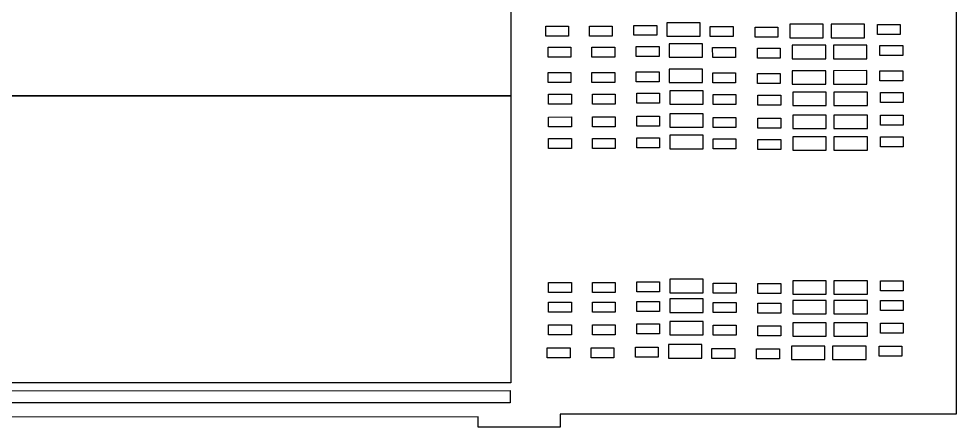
# Model space of a CAD drawing. Header units: millimetres. Extents: x 3191 to 879702, y -27549 to 222194.
# Drawn here: x 642829 to 645019, y 19175 to 20131 of the extents above; entities that cross this region are included whole.
import ezdxf

# ---------------------------------------------------------------- set-up
doc = ezdxf.new("R2010")
doc.units = ezdxf.units.MM
doc.header["$MEASUREMENT"] = 0
doc.layers.add('Krumbuster', color=112, linetype='Continuous')

msp = doc.modelspace()

# ---------------------------------------------------------------- linework, layer by layer
at = {"layer": 'Krumbuster'}
msp.add_lwpolyline([(645011.74308, 19207.41864), (644093.84606, 19207.24738), (644093.85164, 19177.35202), (643902.40994, 19177.3163), (643902.40547, 19201.26291), (640769.82408, 19200.67843), (640769.82894, 19174.59726), (640577.72173, 19174.56142), (640577.29472, 21463.1136), (644059.5418, 21463.76333), (644059.48926, 21745.39558), (644119.21171, 21745.40672), (644119.2266, 21665.60023), (644674.3676, 21665.70381), (644674.35201, 21749.28951), (644737.17053, 21749.30123), (644737.22822, 21440.14145), (644764.24229, 21408.72312), (645018.32312, 21408.77053), (645018.73385, 19207.41994), (645011.74308, 19207.41864)], dxfattribs=at)
for points in [[(640673.74628, 19950.63397), (640673.70397, 20177.38613), (643978.08, 20178.00267), (643978.12231, 19951.25051)], [(644059.88482, 20090.58305), (644059.88047, 20113.92312), (644113.214, 20113.93307), (644113.21836, 20090.593)], [(644162.09586, 20090.60212), (644162.0915, 20113.94219), (644215.42504, 20113.95214), (644215.4294, 20090.61207)], [(644265.68969, 20092.30109), (644265.68534, 20115.64117), (644319.01887, 20115.65112), (644319.02323, 20092.31104)], [(644420.82378, 20090.23048), (644420.81792, 20121.61886), (644342.72156, 20121.60429), (644342.72741, 20090.21591)], [(644444.19784, 20089.54665), (644444.19348, 20112.88673), (644497.52702, 20112.89668), (644497.53137, 20089.5566)], [(644548.78762, 20088.16646), (644548.78326, 20111.50654), (644602.1168, 20111.51649), (644602.12115, 20088.17641)], [(644708.20978, 20086.7965), (644708.20393, 20118.18488), (644630.10756, 20118.17031), (644630.11342, 20086.78193)], [(644804.437, 20086.81446), (644804.43114, 20118.20284), (644726.33478, 20118.18826), (644726.34064, 20086.79989)], [(644834.77712, 20094.49517), (644834.77277, 20117.83524), (644888.1063, 20117.84519), (644888.11066, 20094.50512)], [(644065.4843, 20041.39613), (644065.47994, 20064.73621), (644118.81348, 20064.74616), (644118.81783, 20041.40608)], [(644167.69534, 20041.4152), (644167.69098, 20064.75528), (644221.02452, 20064.76523), (644221.02887, 20041.42515)], [(644271.28917, 20043.11418), (644271.28481, 20066.45425), (644324.61835, 20066.46421), (644324.6227, 20043.12413)], [(644426.42325, 20041.04357), (644426.4174, 20072.43194), (644348.32103, 20072.41737), (644348.32689, 20041.02899)], [(644449.79731, 20040.35974), (644449.79296, 20063.69982), (644503.12649, 20063.70977), (644503.13085, 20040.36969)], [(644554.38709, 20038.97955), (644554.38274, 20062.31963), (644607.71628, 20062.32958), (644607.72063, 20038.9895)], [(644713.80926, 20037.60959), (644713.8034, 20068.99797), (644635.70704, 20068.9834), (644635.7129, 20037.59502)], [(644810.03648, 20037.62754), (644810.03062, 20069.01592), (644731.93426, 20069.00135), (644731.94012, 20037.61297)], [(644840.3766, 20045.30825), (644840.37224, 20068.64833), (644893.70578, 20068.65828), (644893.71013, 20045.3182)], [(644065.49535, 19982.15363), (644065.491, 20005.49371), (644118.82453, 20005.50366), (644118.82889, 19982.16358)], [(644167.70639, 19982.1727), (644167.70203, 20005.51278), (644221.03557, 20005.52273), (644221.03993, 19982.18265)], [(644271.30022, 19983.87168), (644271.29587, 20007.21175), (644324.6294, 20007.2217), (644324.63376, 19983.88163)], [(644426.43431, 19981.80106), (644426.42845, 20013.18944), (644348.33209, 20013.17487), (644348.33794, 19981.78649)], [(644449.80837, 19981.11724), (644449.80401, 20004.45731), (644503.13755, 20004.46726), (644503.1419, 19981.12719)], [(644554.39815, 19979.73705), (644554.39379, 20003.07712), (644607.72733, 20003.08707), (644607.73168, 19979.747)], [(644713.82031, 19978.36709), (644713.81446, 20009.75547), (644635.71809, 20009.74089), (644635.72395, 19978.35252)], [(644810.04753, 19978.38504), (644810.04168, 20009.77342), (644731.94531, 20009.75885), (644731.95117, 19978.37047)], [(644840.38765, 19986.06575), (644840.3833, 20009.40583), (644893.71683, 20009.41578), (644893.72119, 19986.0757)], [(642326.34299, 19280.30878), (642326.21786, 19950.94229), (643978.49847, 19951.25058), (643978.6236, 19280.61706)], [(644066.62164, 19931.85778), (644066.61728, 19955.19786), (644119.95082, 19955.20781), (644119.95517, 19931.86773)], [(644168.83268, 19931.87685), (644168.82832, 19955.21693), (644222.16186, 19955.22688), (644222.16621, 19931.88681)], [(644272.42651, 19933.57583), (644272.42215, 19956.91591), (644325.75569, 19956.92586), (644325.76004, 19933.58578)], [(644427.56059, 19931.50522), (644427.55474, 19962.8936), (644349.45837, 19962.87902), (644349.46423, 19931.49065)], [(644450.93465, 19930.82139), (644450.9303, 19954.16147), (644504.26384, 19954.17142), (644504.26819, 19930.83134)], [(644555.52443, 19929.4412), (644555.52008, 19952.78128), (644608.85362, 19952.79123), (644608.85797, 19929.45115)], [(644714.9466, 19928.07124), (644714.94074, 19959.45962), (644636.84438, 19959.44505), (644636.85024, 19928.05667)], [(644811.17382, 19928.0892), (644811.16796, 19959.47757), (644733.0716, 19959.463), (644733.07746, 19928.07462)], [(644841.51394, 19935.7699), (644841.50958, 19959.10998), (644894.84312, 19959.11993), (644894.84747, 19935.77985)], [(644427.5706, 19877.84987), (644427.56475, 19909.23825), (644349.46839, 19909.22368), (644349.47424, 19877.8353)], [(644714.95661, 19874.41589), (644714.95075, 19905.80427), (644636.85439, 19905.7897), (644636.86025, 19874.40132)], [(644811.18383, 19874.43385), (644811.17797, 19905.82223), (644733.08161, 19905.80765), (644733.08747, 19874.41928)], [(644841.52395, 19882.11456), (644841.51959, 19905.45463), (644894.85313, 19905.46458), (644894.85749, 19882.12451)], [(644066.63165, 19878.20244), (644066.62729, 19901.54251), (644119.96083, 19901.55246), (644119.96519, 19878.21239)], [(644168.84269, 19878.22151), (644168.83833, 19901.56158), (644222.17187, 19901.57153), (644222.17622, 19878.23146)], [(644272.43652, 19879.92048), (644272.43216, 19903.26056), (644325.7657, 19903.27051), (644325.77006, 19879.93043)], [(644450.94466, 19877.16604), (644450.94031, 19900.50612), (644504.27385, 19900.51607), (644504.2782, 19877.17599)], [(644555.53444, 19875.78585), (644555.53009, 19899.12593), (644608.86363, 19899.13588), (644608.86798, 19875.7958)], [(644066.64104, 19827.89472), (644066.63668, 19851.23479), (644119.97022, 19851.24474), (644119.97457, 19827.90467)], [(644168.85207, 19827.91379), (644168.84772, 19851.25386), (644222.18126, 19851.26381), (644222.18561, 19827.92374)], [(644272.44591, 19829.61276), (644272.44155, 19852.95284), (644325.77509, 19852.96279), (644325.77944, 19829.62271)], [(644427.57999, 19827.54215), (644427.57413, 19858.93053), (644349.47777, 19858.91596), (644349.48363, 19827.52758)], [(644450.95405, 19826.85832), (644450.9497, 19850.1984), (644504.28323, 19850.20835), (644504.28759, 19826.86827)], [(644555.54383, 19825.47813), (644555.53948, 19848.81821), (644608.87301, 19848.82816), (644608.87737, 19825.48808)], [(644714.966, 19824.10817), (644714.96014, 19855.49655), (644636.86378, 19855.48198), (644636.86963, 19824.0936)], [(644811.19322, 19824.12613), (644811.18736, 19855.51451), (644733.091, 19855.49993), (644733.09685, 19824.11156)], [(644841.53333, 19831.80684), (644841.52898, 19855.14691), (644894.86252, 19855.15686), (644894.86687, 19831.81679)], [(644066.70381, 19491.4407), (644066.69946, 19514.78077), (644120.03299, 19514.79073), (644120.03735, 19491.45065)], [(644168.91485, 19491.45977), (644168.9105, 19514.79985), (644222.24403, 19514.8098), (644222.24839, 19491.46972)], [(644272.50868, 19493.15874), (644272.50433, 19516.49882), (644325.83786, 19516.50877), (644325.84222, 19493.16869)], [(644427.64277, 19491.08813), (644427.63691, 19522.47651), (644349.54055, 19522.46194), (644349.5464, 19491.07356)], [(644451.01683, 19490.4043), (644451.01247, 19513.74438), (644504.34601, 19513.75433), (644504.35036, 19490.41426)], [(644555.60661, 19489.02411), (644555.60225, 19512.36419), (644608.93579, 19512.37414), (644608.94014, 19489.03407)], [(644715.02877, 19487.65416), (644715.02292, 19519.04253), (644636.92655, 19519.02796), (644636.93241, 19487.63958)], [(644811.25599, 19487.67211), (644811.25014, 19519.06049), (644733.15377, 19519.04592), (644733.15963, 19487.65754)], [(644841.59611, 19495.35282), (644841.59176, 19518.69289), (644894.92529, 19518.70285), (644894.92965, 19495.36277)], [(644066.71236, 19445.61203), (644066.70801, 19468.95211), (644120.04154, 19468.96206), (644120.0459, 19445.62198)], [(644168.9234, 19445.6311), (644168.91905, 19468.97118), (644222.25258, 19468.98113), (644222.25694, 19445.64106)], [(644272.51723, 19447.33008), (644272.51288, 19470.67015), (644325.84641, 19470.68011), (644325.85077, 19447.34003)], [(644427.65132, 19445.25947), (644427.64546, 19476.64784), (644349.5491, 19476.63327), (644349.55496, 19445.2449)], [(644451.02538, 19444.57564), (644451.02102, 19467.91572), (644504.35456, 19467.92567), (644504.35892, 19444.58559)], [(644715.03732, 19441.82549), (644715.03147, 19473.21387), (644636.93511, 19473.1993), (644636.94096, 19441.81092)], [(644811.26454, 19441.84344), (644811.25869, 19473.23182), (644733.16232, 19473.21725), (644733.16818, 19441.82887)], [(644841.60466, 19449.52415), (644841.60031, 19472.86423), (644894.93384, 19472.87418), (644894.9382, 19449.5341)], [(644555.61516, 19443.19545), (644555.6108, 19466.53553), (644608.94434, 19466.54548), (644608.9487, 19443.2054)], [(644427.66112, 19392.71222), (644427.65527, 19424.1006), (644349.5589, 19424.08603), (644349.56476, 19392.69765)], [(644066.72217, 19393.06479), (644066.71781, 19416.40486), (644120.05135, 19416.41481), (644120.0557, 19393.07474)], [(644168.93321, 19393.08386), (644168.92885, 19416.42393), (644222.26239, 19416.43388), (644222.26674, 19393.09381)], [(644272.52704, 19394.78283), (644272.52268, 19418.12291), (644325.85622, 19418.13286), (644325.86057, 19394.79278)], [(644451.03518, 19392.02839), (644451.03083, 19415.36847), (644504.36436, 19415.37842), (644504.36872, 19392.03834)], [(644555.62496, 19390.6482), (644555.62061, 19413.98828), (644608.95415, 19413.99823), (644608.9585, 19390.65815)], [(644715.04713, 19389.27824), (644715.04127, 19420.66662), (644636.94491, 19420.65205), (644636.95077, 19389.26367)], [(644811.27435, 19389.2962), (644811.26849, 19420.68458), (644733.17213, 19420.67), (644733.17798, 19389.28163)], [(644841.61447, 19396.97691), (644841.61011, 19420.31698), (644894.94365, 19420.32693), (644894.948, 19396.98686)], [(644063.61305, 19338.88397), (644063.6087, 19362.22404), (644116.94223, 19362.23399), (644116.94659, 19338.89392)], [(644165.82409, 19338.90304), (644165.81973, 19362.24311), (644219.15327, 19362.25307), (644219.15763, 19338.91299)], [(644269.41792, 19340.60201), (644269.41357, 19363.94209), (644322.7471, 19363.95204), (644322.75146, 19340.61196)], [(644424.55201, 19338.5314), (644424.54615, 19369.91978), (644346.44979, 19369.90521), (644346.45564, 19338.51683)], [(644447.92607, 19337.84757), (644447.92171, 19361.18765), (644501.25525, 19361.1976), (644501.2596, 19337.85753)], [(644552.51585, 19336.46738), (644552.51149, 19359.80746), (644605.84503, 19359.81741), (644605.84938, 19336.47734)], [(644711.93801, 19335.09742), (644711.93216, 19366.4858), (644633.83579, 19366.47123), (644633.84165, 19335.08285)], [(644808.16523, 19335.11538), (644808.15938, 19366.50376), (644730.06301, 19366.48919), (644730.06887, 19335.10081)], [(644838.50535, 19342.79609), (644838.501, 19366.13616), (644891.83453, 19366.14611), (644891.83889, 19342.80604)], [(640658.92053, 19233.53913), (640658.91522, 19261.97647), (643976.74616, 19262.59551), (643976.75147, 19234.15818)]]:
    msp.add_lwpolyline(points, close=True, dxfattribs=at)

doc.saveas('drawing.dxf')
